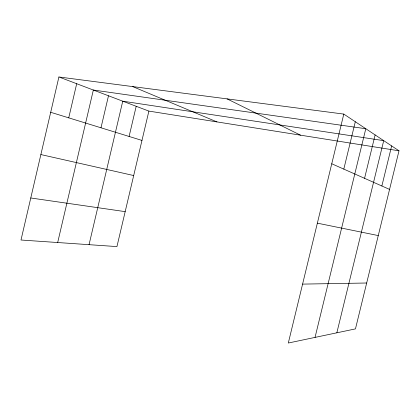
<?xml version="1.0" encoding="UTF-8"?>
<svg xmlns="http://www.w3.org/2000/svg" width="420" height="420" viewBox="0 0 420 420"><rect width="100%" height="100%" fill="white"/><g stroke="black" fill="none" stroke-linecap="round" stroke-linejoin="round"><path stroke-width="0.63" d="M58.91 76.976L21 240.014L116.939 246.587L148.885 111.101L58.91 76.976L343.796 114.088L399 150.811L355.457 328.892L288.309 343.024L343.796 114.088M68.738 117.852L76.697 83.722M57.687 242.524L93.34 90.032L365.794 128.725L315.042 337.402M100.989 127.796L108.491 95.781M89.05 244.676L122.75 101.189L383.712 140.642L336.84 332.813M129.092 136.458L136.196 106.286M343.807 169.108L355.304 121.748M364.56 178.311L375.123 134.93M381.864 185.987L391.65 145.924M302.589 284.109L366.676 283.006M30.77 197.983L125.181 211.638M148.885 111.101L399 150.811M317.363 223.162L378.273 235.578M40.871 154.56L133.691 175.544M50.699 112.292L141.971 140.427M132.699 86.588L216.925 121.905M331.758 163.769L389.566 189.404M227.084 98.884L300.547 135.182"/></g></svg>
